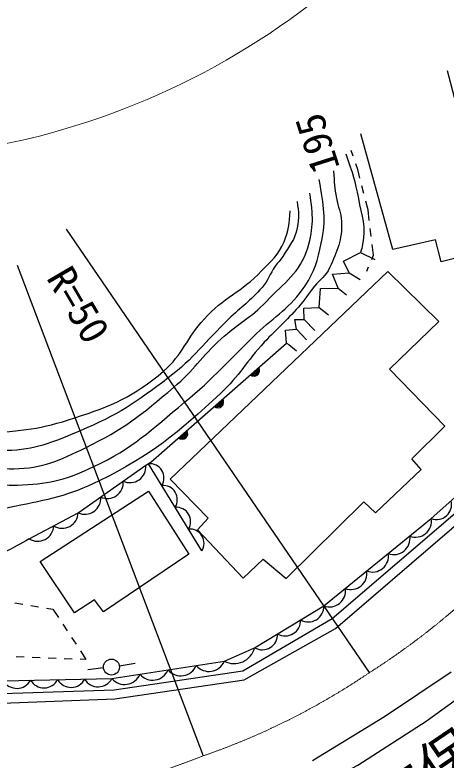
# Model space of a CAD drawing. Units: millimetres, scale not verified. Extents: x 40000 to 680000, y 20000 to 380000.
# Drawn here: x 512234 to 539278, y 291743 to 338492 of the extents above; entities that cross this region are included whole.
import ezdxf
from ezdxf.enums import TextEntityAlignment as Align

# ---------------------------------------------------------------- set-up
doc = ezdxf.new("R2010")
doc.units = ezdxf.units.MM
doc.header["$LTSCALE"] = 1000
doc.linetypes.add('CHAIN', pattern=[18.5, 12, -1.5, 3.5, -1.5])
for name, color, linetype, lineweight in [('M-BGD', 7, 'Continuous', 25), ('M-BGD-EXST', 7, 'Continuous', 25), ('M-BMK', 2, 'CHAIN', 13), ('M-BMK-HTXT', 7, 'Continuous', 13), ('M-BMK-SRVR', 3, 'Continuous', 25), ('M-STR-HTXT', 7, 'Continuous', 13)]:
    doc.layers.add(name, color=color, linetype=linetype, lineweight=lineweight)
doc.styles.add('ＭＳ ゴシック', font='')
doc.styles.get('ＭＳ ゴシック').set_extended_font_data('MS Gothic')

msp = doc.modelspace()

# ---------------------------------------------------------------- linework, layer by layer
at = {"layer": 'M-BGD'}
for p, q in [((533449, 329631), (533324, 329988)), ((533738, 328801), (533614, 329159)), ((533876, 328259), (533738, 328801)), ((534122, 327290), (533999, 327775)), ((534382, 326263), (534244, 326805)), ((534464, 325587), (534382, 326263)), ((534584, 324594), (534524, 325091)), ((534727, 323422), (534645, 324098)), ((533908, 323589), (534819, 323157)), ((534612, 323151), (534727, 323422)), ((534304, 322419), (534418, 322690)), ((533200, 322302), (533886, 321892)), ((532515, 321345), (533036, 320937)), ((531310, 320132), (531906, 319666)), ((530382, 319377), (531043, 318696)), ((529903, 318780), (530523, 318112)), ((520756, 310425), (529267, 317902)), ((523956, 304866), (520608, 310336)), ((512236, 301599), (512730, 301520)), ((513224, 301441), (513717, 301362)), ((514211, 301283), (514623, 301217)), ((514623, 301217), (514974, 300680)), ((515247, 300262), (515521, 299843)), ((515794, 299425), (516068, 299006)), ((516341, 298588), (516692, 298051)), ((512823, 298194), (512323, 298212)), ((513822, 298157), (513323, 298175)), ((514822, 298120), (514322, 298138)), ((515821, 298083), (515321, 298102)), ((516692, 298051), (516321, 298065))]:
    msp.add_line(p, q, dxfattribs=at)
for points in [[(539348, 335005), (540437, 330853), (541877, 331184), (542814, 327476), (541612, 327151), (542351, 323859), (538979, 323001), (538620, 324387), (535935, 323780), (533922, 331031)], [(529267, 317902), (529207, 318706), (529903, 318780), (529782, 319392), (530382, 319377), (530362, 320084), (531310, 320132), (531406, 321330), (532515, 321345), (532162, 322232), (533200, 322302), (532847, 323050), (533908, 323589)], [(412522, 279257), (419398, 278169), (424838, 277815), (428694, 278115), (433968, 279034), (456613, 284720), (463679, 286482), (468640, 288108), (482545, 292660), (487225, 293819), (491358, 294547), (496125, 295128), (503781, 295660), (518467, 296141), (526536, 297340), (532141, 300633), (545250, 311859), (548280, 315559), (554944, 321958)], [(412465, 278771), (419485, 277608), (424837, 277227), (428575, 277524), (434182, 278502), (456779, 284068), (463235, 285767), (468842, 287467), (482731, 292013), (487361, 293160), (496111, 294605), (503799, 295030), (518496, 295584), (526609, 296774), (532343, 300002), (545595, 311387), (548801, 315303), (555311, 321575)], [(529267, 317902), (529411, 317823), (529899, 317411)], [(499774, 296350), (511515, 296723), (518316, 296857), (525372, 297947), (527266, 298792), (531606, 301416), (538352, 306892), (547091, 314652), (548156, 315407)], [(513138, 305621), (516200, 307256), (520442, 310236), (520756, 310425)], [(514631, 284370), (519856, 285687), (525293, 287514), (529880, 289383), (533745, 291422), (538035, 294184), (540371, 295883), (543610, 298336), (546209, 300369)], [(530899, 291719), (535407, 294478), (539607, 297285)]]:
    msp.add_lwpolyline(points, dxfattribs=at)
for points in [[(535627, 322402), (521975, 309362), (524361, 306924), (523690, 306180), (526559, 303153), (527810, 304355), (529257, 303129), (534122, 307940), (534852, 307265), (537721, 309981), (537132, 310650), (539199, 312696), (535733, 316270), (538816, 319251)], [(513812, 304202), (520623, 308623), (523148, 304670), (517795, 301042), (517216, 301787), (515974, 300974)]]:
    msp.add_lwpolyline(points, close=True, dxfattribs=at)
for centre, radius, start, end in [((527229, 316184), 354, 230.0949, 32.5001), ((527229, 316184), 283, 232.319, 30.2761), ((527229, 316184), 212, 236.0653, 26.5297), ((527229, 316184), 142, 243.777, 18.818), ((527229, 316184), 100, 254.0947, 8.5003), ((524975, 314204), 354, 230.0949, 32.5001), ((524975, 314204), 283, 232.319, 30.2761), ((524975, 314204), 212, 236.0653, 26.5297), ((524975, 314204), 142, 243.777, 18.818), ((524975, 314204), 100, 254.0947, 8.5003), ((522721, 312224), 354, 230.0949, 32.5001), ((522721, 312224), 283, 232.319, 30.2761), ((522721, 312224), 212, 236.0653, 26.5297), ((522721, 312224), 142, 243.777, 18.818), ((522721, 312224), 100, 254.0947, 8.5003), ((519449, 310145), 996, 244.9667, 5.2047), ((520691, 309447), 893, 327.566, 95.3756), ((518035, 309152), 996, 244.9667, 5.2047), ((521528, 308080), 893, 327.566, 95.3756), ((516622, 308159), 996, 244.9667, 5.2047), ((522365, 306712), 893, 327.566, 95.3756), ((538680, 307781), 947, 249.761, 13.4443), ((515197, 307291), 1003, 238.196, 357.9892), ((537359, 306737), 1005, 249.2334, 8.9075), ((513666, 306474), 1003, 238.196, 357.9892), ((523202, 305345), 893, 327.566, 95.3756), ((536010, 305641), 1005, 249.2334, 8.9075), ((534661, 304546), 1005, 249.2334, 8.9075), ((533312, 303451), 1005, 249.2334, 8.9075), ((531963, 302356), 1005, 249.2334, 8.9075), ((530643, 301376), 964, 239.9494, 2.3676), ((529196, 300501), 964, 239.9494, 2.3676), ((527749, 299627), 964, 239.9494, 2.3676), ((525983, 299123), 1326, 242.5603, 345.5129), ((524406, 298351), 1046, 220.2594, 337.3003), ((520878, 297806), 1046, 220.2594, 337.3003), ((522642, 298078), 1046, 220.2594, 337.3003), ((517456, 297313), 973, 210.2166, 332.0494), ((519114, 297533), 1046, 220.2594, 337.3003), ((512356, 297212), 973, 210.2166, 332.0494), ((514056, 297246), 973, 210.2166, 332.0494), ((515756, 297279), 973, 210.2166, 332.0494)]:
    msp.add_arc(centre, radius, start, end, dxfattribs=at)
for points, knots in [([(532993, 329767), (533428, 328505), (533570, 328092), (533775, 326981), (533981, 325863), (534274, 325195), (534037, 324084), (533995, 323889), (533988, 323800), (533908, 323589)], [0, 0, 0, 0, 1, 1, 1, 2, 2, 2, 3, 3, 3, 3]), ([(532213, 328716), (532270, 327903), (532282, 327661), (532396, 326994), (532495, 326417), (532702, 326116), (532723, 325531), (532765, 324362), (532458, 323696), (531975, 322631), (531732, 322094), (531385, 321926), (531019, 321466), (530619, 320963), (530438, 320647), (530015, 320164), (529223, 319262), (528694, 318835), (527876, 317956), (526749, 316746), (526332, 315867), (525121, 314741), (522440, 312249), (520803, 310877), (517518, 309261), (515573, 308305), (514332, 308080), (512209, 307647), (511353, 307472), (510868, 307392), (510000, 307307), (509570, 307264), (509327, 307275), (508895, 307264), (507369, 307224), (506507, 307371), (504988, 307221), (503189, 307044), (502306, 306310), (500528, 305989), (498272, 305582), (496965, 305676), (494692, 305379), (492084, 305039), (490661, 304558), (488040, 304332), (485907, 304147), (484700, 304282), (482560, 304204), (481037, 304148), (480178, 304180), (478663, 304012), (476708, 303795), (475642, 303440), (473683, 303268), (472493, 303164), (471819, 303261), (470625, 303209), (469507, 303160), (468873, 303171), (467770, 302982), (466852, 302824), (466515, 302736), (465452, 302423)], [0, 0, 0, 0, 1, 1, 1, 2, 2, 2, 3, 3, 3, 4, 4, 4, 5, 5, 5, 6, 6, 6, 7, 7, 7, 8, 8, 8, 9, 9, 9, 10, 10, 10, 11, 11, 11, 12, 12, 12, 13, 13, 13, 14, 14, 14, 15, 15, 15, 16, 16, 16, 17, 17, 17, 18, 18, 18, 19, 19, 19, 20, 20, 20, 21, 21, 21, 21]), ([(508513, 309600), (510297, 309119), (511061, 308936), (512718, 309006), (514515, 309081), (515548, 309393), (517178, 310153), (519648, 311305), (520767, 312454), (522870, 314189), (524743, 315735), (525625, 316791), (527372, 318479), (528578, 319645), (529510, 320092), (530430, 321495), (531043, 322431), (531209, 323079), (531449, 324171), (531784, 325695), (531591, 326448), (531321, 328164)], [0, 0, 0, 0, 1, 1, 1, 2, 2, 2, 3, 3, 3, 4, 4, 4, 5, 5, 5, 6, 6, 6, 7, 7, 7, 7]), ([(508513, 310662), (510021, 310171), (510718, 310007), (512166, 310025), (513998, 310049), (515019, 310544), (516668, 311342), (519021, 312482), (520197, 313431), (522190, 315123), (523460, 316202), (523942, 317050), (525173, 318173), (526235, 319142), (527023, 319473), (528009, 320518), (529145, 321723), (530118, 322289), (530599, 323874), (530990, 325161), (530939, 325918), (530727, 327315)], [0, 0, 0, 0, 1, 1, 1, 2, 2, 2, 3, 3, 3, 4, 4, 4, 5, 5, 5, 6, 6, 6, 7, 7, 7, 7]), ([(529930, 326783), (530038, 326092), (530065, 325771), (529944, 325141), (529795, 324368), (529440, 324016), (529035, 323340), (528879, 323081), (528732, 322977), (528561, 322727), (528213, 322221), (528144, 321847), (527736, 321389), (526984, 320543), (526449, 320181), (525631, 319399), (524141, 317975), (523490, 316966), (521850, 315718), (519848, 314195), (518651, 313369), (516328, 312404), (514718, 311736), (513779, 311270), (512038, 311172), (511243, 311128), (510903, 311109), (509999, 311214)], [0, 0, 0, 0, 1, 1, 1, 2, 2, 2, 3, 3, 3, 4, 4, 4, 5, 5, 5, 6, 6, 6, 7, 7, 7, 8, 8, 8, 9, 9, 9, 9]), ([(510212, 312234), (512807, 312409), (513814, 312499), (515988, 313211), (518323, 313976), (519691, 314540), (521553, 316143), (522780, 317199), (523013, 318214), (524101, 319413), (525335, 320775), (526438, 321104), (527711, 322430), (528334, 323078), (528766, 323426), (529113, 324256), (529413, 324974), (529452, 325360), (529495, 326210)], [0, 0, 0, 0, 1, 1, 1, 2, 2, 2, 3, 3, 3, 4, 4, 4, 5, 5, 5, 6, 6, 6, 6]), ([(513138, 305621), (511961, 304961), (511591, 304745), (510536, 304329), (509575, 303951), (509013, 303794), (508011, 303543), (506546, 303175), (505696, 303099), (504204, 302860), (502979, 302663), (502287, 302600), (501059, 302425), (499910, 302262), (499250, 302254), (498121, 301991), (497180, 301772), (496665, 301589), (495762, 301246), (494692, 300840), (494114, 300560), (493082, 300067), (491999, 299548), (491463, 299118), (490372, 298618), (488775, 297887), (487837, 297568), (486161, 297046), (484946, 296667), (484240, 296543), (482995, 296280), (481852, 296039), (481208, 295918), (480057, 295721), (479191, 295573), (478708, 295464), (477832, 295390), (476584, 295285), (475878, 295358), (474625, 295349), (473228, 295339), (472446, 295354), (471049, 295338), (469039, 295315), (467909, 295386), (465904, 295245), (464915, 295176), (464346, 295213), (463379, 294997), (461266, 294526), (460099, 294170), (458051, 293466), (456924, 293078), (456304, 292828), (455196, 292390), (453711, 291803), (453233, 291584), (451434, 290789)], [0, 0, 0, 0, 1, 1, 1, 2, 2, 2, 3, 3, 3, 4, 4, 4, 5, 5, 5, 6, 6, 6, 7, 7, 7, 8, 8, 8, 9, 9, 9, 10, 10, 10, 11, 11, 11, 12, 12, 12, 13, 13, 13, 14, 14, 14, 15, 15, 15, 16, 16, 16, 17, 17, 17, 18, 18, 18, 19, 19, 19, 19])]:
    msp.add_open_spline(points, degree=3, knots=knots, dxfattribs=at)
at = {"layer": 'M-BGD-EXST'}
for p, q in [((518783, 297663), (519769, 297827)), ((517792, 297525), (516799, 297413))]:
    msp.add_line(p, q, dxfattribs=at)
msp.add_circle((518289, 297581), 500, dxfattribs=at)
at = {"layer": 'M-BMK'}
for centre, radius, start, end in [((509628, 336207), 46220, 302.5074, 316.5331), ((509380, 334293), 44756, 289.1265, 304.0916), ((495050, 367173), 80564, 282.96164, 291.09369)]:
    msp.add_arc(centre, radius, start, end, dxfattribs=at)
at = {"layer": 'M-BMK-SRVR'}
for p, q in [((534467, 297229), (515460, 325052)), ((512386, 322795), (524045, 292008))]:
    msp.add_line(p, q, dxfattribs=at)
at = {"layer": 'M-STR-HTXT'}
msp.add_line((439302, 314974), (512993, 330702), dxfattribs=at)
for centre, radius, start, end in [((501967, 376750), 47350, 283.4652, 314.1691), ((459148, 401089), 157750, 297.57228, 319.0216)]:
    msp.add_arc(centre, radius, start, end, dxfattribs=at)

# ---------------------------------------------------------------- texts
at = {"layer": 'M-BGD', "style": 'ＭＳ ゴシック'}
msp.add_text('195', height=1833, rotation=107.678, dxfattribs=at).set_placement((533150, 329093), align=Align.BOTTOM_LEFT)
at = {"layer": 'M-BMK-HTXT', "style": 'ＭＳ ゴシック'}
msp.add_text('仁保川', height=2566, rotation=34.216, dxfattribs=at).set_placement((540491, 290117), align=Align.BOTTOM_CENTER)
at = {"layer": 'M-BMK-SRVR', "style": 'ＭＳ ゴシック'}
msp.add_text('R=50', height=1833, rotation=300.361, dxfattribs=at).set_placement((514962, 322462), align=Align.MIDDLE_LEFT)

doc.saveas('drawing.dxf')
